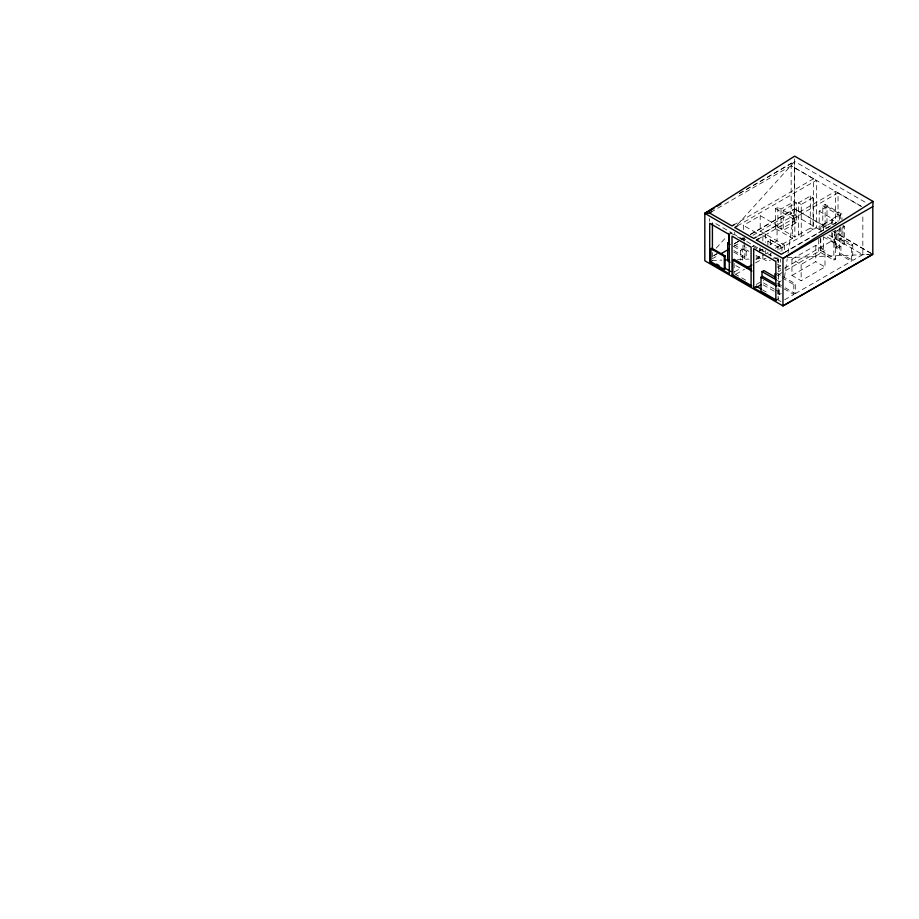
<?xml version="1.0" encoding="UTF-8"?>
<svg xmlns="http://www.w3.org/2000/svg" width="919" height="919" viewBox="0 0 919 919"><rect width="100%" height="100%" fill="white"/><g stroke="black" fill="none" stroke-linecap="round" stroke-linejoin="round"><path stroke-width="0.69" stroke-dasharray="4.59 3.45" d="M788.054 253.196L794.579 208.889L794.648 161.468L866.594 203.007M750.593 234.356L794.579 208.889L794.648 158.815M780.932 301.593L777.256 299.468M784.504 277.297L787.227 258.859M716.28 248.107L726.791 236.482M737.302 224.856L794.648 161.468L739.267 193.438M739.267 193.622L794.648 161.468M710.755 212.266L791.156 165.788L861.597 206.465M733.213 225.235L813.602 178.745L813.602 226.2L794.843 237.022L777.865 227.223L775.475 228.601L775.475 208.613L777.865 207.234L781.024 209.061L794.073 201.525L796.279 202.8L796.279 222.777L783.229 230.313L783.229 210.336L796.279 202.8M737.21 226.04L816.359 180.342L816.359 227.786L777.451 250.255M743.345 229.578L743.345 225.362L760.208 215.62L777.072 225.362L777.072 240.835L769.846 245.005M730.157 234.035L731.972 232.989L714.867 223.11M813.051 197.665L801.242 204.477L801.242 236.528L798.473 234.931L798.473 202.881L810.282 196.069L813.051 197.665L813.051 229.704L810.282 228.107L810.282 196.069M717.188 253.644L712.236 256.493L717.107 253.667M734.511 243.638L739.45 240.778M740.691 240.066L744.401 237.929M734.327 243.719L744.16 238.032M750.318 234.471L794.579 208.889L824.665 226.258M711.938 258.963L717.98 255.471M733.776 246.361L739.749 242.903M743.345 240.835L745.746 239.445M752.971 235.275L791.156 213.231L821.597 230.818M757.509 236.332L835.428 191.347L835.428 223.443M777.072 225.362L760.208 235.092L743.345 225.362M762.862 241.008L762.862 235.574L765.401 234.104L765.401 242.26M775.475 208.613L792.454 218.423L794.843 217.045L794.843 237.022M757.635 239.411L838.025 192.852L838.025 221.663M733.546 246.487L740.588 250.554L742.288 249.566L742.288 261.892M742.966 245.293L742.966 249.256L744.16 248.555L748.882 251.289M796.279 222.777L794.073 221.513L781.024 229.038L781.024 209.061M751.995 246.637L753.81 245.591M826.997 224.914L819.185 229.417L819.185 211.106L826.997 206.603L826.997 224.914L825.136 223.834L822.804 225.178L822.804 205.776L825.136 204.432L841.953 214.15L841.953 219.687M767.87 245.293L767.87 241.226L770.398 239.756L780.53 245.603L780.53 251.036M733.787 252.036L744.849 258.423L746.171 257.665L746.171 247.625M752.971 246.395L760.208 250.577L762.609 249.187M734.43 271.898L740.588 268.348L733.546 264.293M755.843 259.537L758.313 258.113L758.313 254.149M755.969 255.379L759.508 257.423L764.39 254.609M765.619 253.897L768.054 252.495M775.383 248.268L792.454 238.4L792.454 218.423M767.87 241.226L778.002 247.073L780.53 245.603M762.862 235.574L781.931 246.579L784.47 245.12L760.208 231.106L760.208 215.62M735.958 274.207L744.516 269.267M755.521 262.914L762.862 258.676L767.87 261.57L770.398 260.1M769.019 255.126L771.42 253.736M819.185 211.106L832.465 218.779L840.276 214.265L840.276 219.905M820.805 231.634L820.805 225.959L831.752 219.63L834.349 221.134L834.349 223.972M822.804 205.776L839.633 215.494L841.953 214.15M820.805 225.959L823.401 227.452L834.349 221.134M783.689 252.874L836.864 222.168M784.929 252.311L836.864 222.318M776.762 260.939L778.565 259.893L778.117 299.399L778.117 285.372M836.497 248.635L844.481 244.029L844.481 226.373L836.497 230.979L836.497 248.635L835.049 247.808L835.049 230.152M791.948 259.158L815.796 245.384L824.986 250.692L824.986 266.969L801.138 280.732L791.948 275.424L791.948 259.158L801.138 264.454L824.986 250.692M778.002 257.917L778.002 267.418L780.53 265.959L780.53 259.169M841.953 228.004L841.953 233.552L840.276 232.576L832.465 237.091L832.465 231.45M841.953 233.552L839.633 234.896L837.944 233.92M756.245 284.511L763.586 280.284M778.267 271.806L780.713 270.393M784.47 268.222L835.428 238.802L835.428 230.428M839.541 238.791L851.373 245.626L851.373 261.249L839.541 254.414L839.541 238.791L840.931 237.998L852.752 244.822L852.752 260.445L862.838 254.62L871.373 254.379M778.278 274.792L783.08 272.024M785.492 270.634L818.749 251.427L833.855 260.146L835.612 259.135L835.612 241.835L826.319 236.47M820.518 238.435L820.518 250.416L823.401 248.739L823.401 237.389M831.752 232.404L831.752 240.927L834.349 242.421L838.025 240.296L838.025 230.267M823.401 236.815L833.855 242.857L835.612 241.835M835.049 247.808L843.033 243.19L843.033 225.534L844.481 226.373M777.279 280.433L779.634 281.788L781.46 280.732L777.933 278.698M791.948 275.424L815.796 261.662L824.986 266.969M851.373 245.626L852.752 244.822M839.541 254.414L840.931 253.621L852.752 260.445M782.069 277.791L793.832 284.58L795.28 283.753L795.28 293.632L784.355 287.325M777.279 293L779.634 294.356L781.46 293.299L775.59 289.91M784.654 299.766L793.832 294.471L793.832 284.58M795.28 293.632L851.373 261.249M711.938 260.502L721.897 260.123M737.555 259.526L748.951 259.089M756.061 258.813L766.032 258.434M773.143 258.159L777.417 257.998M787.388 257.607L868.524 254.494M813.602 178.814L791.156 165.857L791.156 213.231L790.179 211.496M838.025 192.99L861.597 206.603M826.997 206.603L840.276 214.265M798.473 202.881L801.242 204.477M828.846 235L862.838 254.62L862.838 214.483M783.229 210.336L794.843 217.045M823.401 248.739L820.805 247.245L820.805 238.733M820.518 250.416L835.612 259.135M775.475 228.601L792.454 238.4M778.565 259.893L734.729 234.586L734.729 231.737M730.18 232.668L742.483 239.767M777.152 264.006L780.53 265.959M778.002 267.418L780.955 269.118M742.966 249.256L748.87 252.656M755.958 256.746L758.313 258.113M734.074 244.833L742.288 249.566M776.463 272.886L781.173 275.597M782.345 276.274L795.28 283.753M775.016 273.724L780.897 277.113M733.879 250.565L746.171 257.665M777.577 283.408L783.137 286.613M777.279 284.901L782.908 288.164M784.125 288.865L793.832 294.471M774.407 289.232L763.838 283.132L763.838 280.341M763.184 284.867L776.107 292.322M734.729 273.828L747.848 281.398M762.563 289.887L766.251 292.024M794.579 208.889L827.582 228.061M832.465 230.899L872.797 254.333L839.633 234.896L839.633 227.958M840.931 237.998L840.931 253.621M840.276 226.947L840.276 232.576M839.633 215.494L839.633 221.031M834.349 231.071L834.349 242.421M833.855 242.857L833.855 260.146M832.465 218.779L832.465 225.821M831.752 219.63L831.752 225.316M825.136 204.432L825.136 223.834M823.401 227.452L823.401 230.29M818.749 239.457L818.749 251.427M815.796 245.384L815.796 261.662M801.138 264.454L801.138 280.732M794.073 201.525L794.073 221.513M784.47 245.12L784.47 251.909M781.931 246.579L781.931 252.013M779.634 281.788L779.634 294.356M777.865 207.234L777.865 227.223M778.002 247.073L778.002 249.784M770.398 239.756L770.398 245.189M770.398 253.322L770.398 256.033M765.401 250.416L765.401 253.139M762.862 249.164L762.862 251.886M762.862 253.242L762.862 258.676M760.208 247.762L760.208 250.577M759.508 248.187L759.508 257.423M744.849 245.522L744.849 258.423M744.16 237.998L744.16 240.64M744.16 241.961L744.16 248.555M742.966 237.366L742.966 240.008M740.588 250.554L740.588 260.134M734.132 263.351L734.132 272.828M712.42 252.53L712.42 260.939M709.525 218.596L709.525 221.399"/><path stroke-width="1.38" d="M872.797 206.591L873.05 201.433L794.648 156.161L704.816 213.334L704.816 260.778L782.965 305.901L872.797 254.333L872.797 206.591L782.965 258.457L704.816 213.334L714.66 207.648M873.05 201.433L782.965 258.457L782.965 305.901L872.797 254.333M704.816 213.622L713.431 208.624M717.119 206.224L720.818 204.098M711.995 211.485L709.525 212.99L731.972 225.948L734.442 224.443M737.21 226.04L734.729 227.464L753.81 238.48L756.28 237.056M710.961 261.789L710.961 248.704L711.777 248.233L725.114 255.93L725.114 269.014L724.298 269.485L710.961 261.789L709.698 262.512L709.698 223.271L729.261 234.563L729.261 273.805L709.698 262.512M730.031 262.26L727.687 260.904L727.687 243.098L729.387 242.122M720.404 254.081L728.859 249.198M710.961 248.704L724.298 256.401L725.114 255.93M756.406 240.123L758.876 238.549M751.88 285.947L732.811 274.942L732.811 260.043L734.132 259.284L750.812 268.911M732.018 275.401L751.087 286.406L751.087 247.165L732.018 236.149L732.018 275.401L732.811 274.942M746.963 267.854L751.857 265.028M756.406 239.974L781.219 254.299L783.689 252.874M762.012 277.205L762.012 271.61L763.838 270.565L775.59 277.343M776.612 300.272L761.001 291.254L761.001 277.228L762.517 276.366L775.716 283.982M753.683 287.9L775.854 300.708L775.854 261.467L753.683 248.658L753.683 287.9L756.406 286.337L761.323 289.175M760.886 284.833L756.406 287.429L756.406 286.337M704.816 213.334L709.893 213.197M724.746 260.02L729.02 259.847M727.687 243.098L730.031 244.454M762.012 271.61L776.107 279.755M732.811 260.043L751.88 271.059M761.001 277.228L776.612 286.246M724.643 268.003L730.754 271.53M716.625 264.109L719.06 265.511M775.016 273.724L775.016 277.952M728.859 233.426L728.859 243.466M724.298 256.401L724.298 269.485M712.42 223.099L712.42 249.727"/></g></svg>
